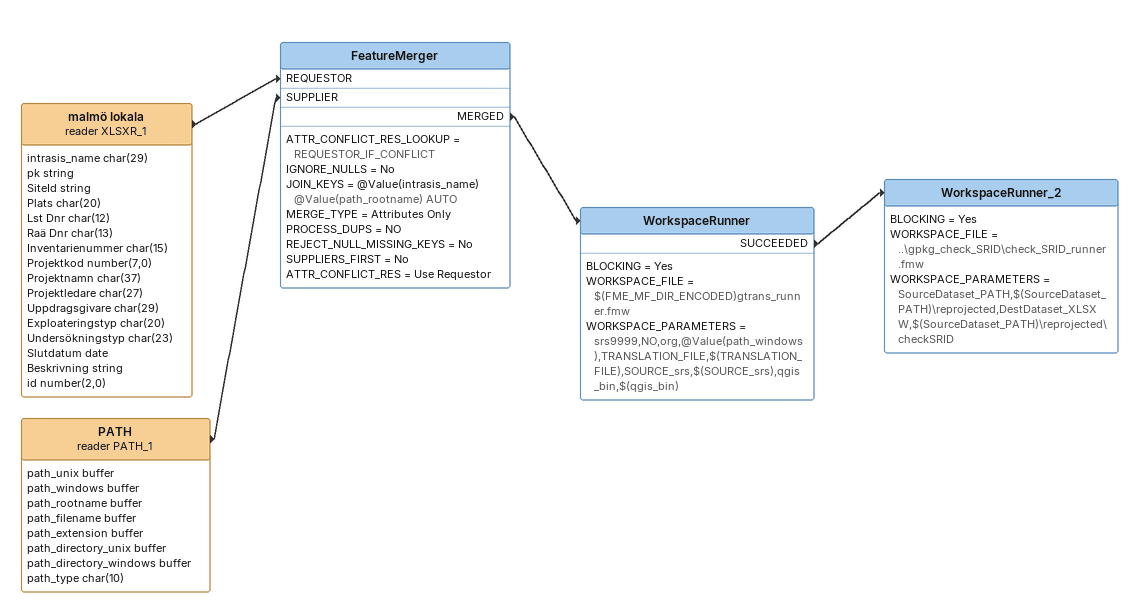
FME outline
malmö lokala (reader XLSXR_1)
    attributes: intrasis_name char(29), pk string, SiteId string, Plats char(20), Lst Dnr char(12), Raä Dnr char(13), Inventarienummer char(15), Projektkod number(7,0), Projektnamn char(37), Projektledare char(27), Uppdragsgivare char(29), Exploateringstyp char(20), Undersökningstyp char(23), Slutdatum date, Beskrivning string, id number(2,0)
    -> FeatureMerger [REQUESTOR]
PATH (reader PATH_1)
    attributes: path_unix buffer, path_windows buffer, path_rootname buffer, path_filename buffer, path_extension buffer, path_directory_unix buffer, path_directory_windows buffer, path_type char(10)
    -> FeatureMerger [SUPPLIER]
FeatureMerger
    ATTR_CONFLICT_RES_LOOKUP = REQUESTOR_IF_CONFLICT
    IGNORE_NULLS = No
    JOIN_KEYS = @Value(intrasis_name) @Value(path_rootname) AUTO
    MERGE_TYPE = Attributes Only
    PROCESS_DUPS = NO
    REJECT_NULL_MISSING_KEYS = No
    SUPPLIERS_FIRST = No
    ATTR_CONFLICT_RES = Use Requestor
    MERGED -> WorkspaceRunner
WorkspaceRunner
    BLOCKING = Yes
    WORKSPACE_FILE = $(FME_MF_DIR_ENCODED)gtrans_runner.fmw
    WORKSPACE_PARAMETERS = srs9999,NO,org,@Value(path_windows),TRANSLATION_FILE,$(TRANSLATION_FILE),SOURCE_srs,$(SOURCE_srs),qgis_bin,$(qgis_bin)
    SUCCEEDED -> WorkspaceRunner_2
WorkspaceRunner_2
    BLOCKING = Yes
    WORKSPACE_FILE = ..\gpkg_check_SRID\check_SRID_runner.fmw
    WORKSPACE_PARAMETERS = SourceDataset_PATH,$(SourceDataset_PATH)\reprojected,DestDataset_XLSXW,$(SourceDataset_PATH)\reprojected\checkSRID
